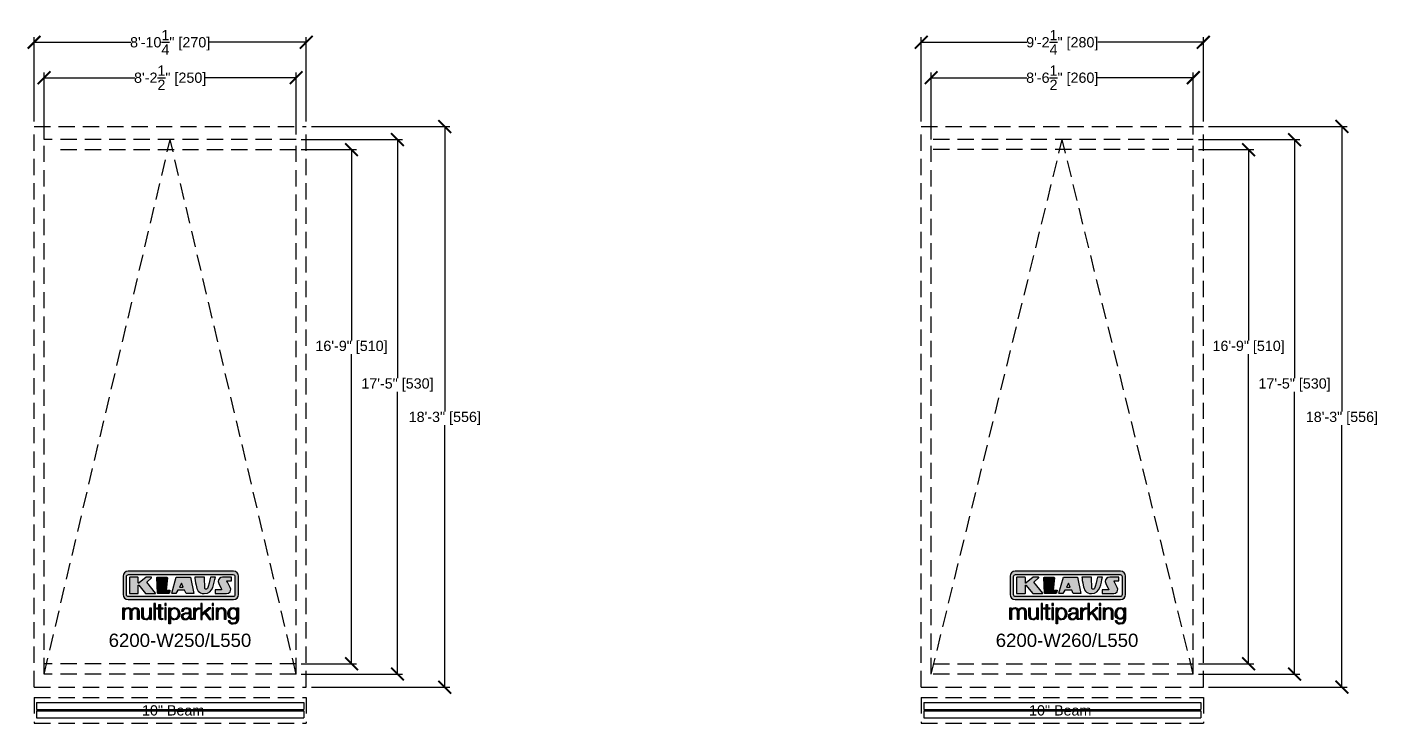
# Model space of a CAD drawing. Extents: x -210816 to 20092, y 4708 to 41486.
# Drawn here: x 15278 to 15805, y 10014 to 10286 of the extents above; entities that cross this region are included whole.
import ezdxf

# ---------------------------------------------------------------- set-up
doc = ezdxf.new("R2010")
doc.units = 0
doc.header["$MEASUREMENT"] = 0
doc.linetypes.add('DASHED', pattern=[0.2067, 0.1654, -0.0413])
doc.linetypes.add('HIDDEN', pattern=[9.525, 6.35, -3.175])
doc.layers.get('0').update_dxf_attribs({"linetype": 'CONTINUOUS'})
doc.layers.get('DEFPOINTS').update_dxf_attribs({"linetype": 'CONTINUOUS'})
for name, color, linetype in [('DIM', 6, 'CONTINUOUS'), ('KLAUS', 30, 'CONTINUOUS'), ('LOGO', 7, 'CONTINUOUS')]:
    doc.layers.add(name, color=color, linetype=linetype)
doc.styles.get("Standard").update_dxf_attribs({"font": 'arial.ttf'})
doc.dimstyles.get("Standard").update_dxf_attribs({"dimtxt": 5, "dimasz": 5, "dimexe": 2, "dimexo": 2, "dimgap": 0.09, "dimtad": 0, "dimtih": 1, "dimtoh": 1, "dimdec": 1, "dimzin": 0, "dimdsep": 46, "dimlunit": 4, "dimtxsty": 'Standard', "dimblk": 'ARCHTICK', "dimcen": -0.09, "dimadec": 0, "dimazin": 0, "dimtfac": 1, "dimtdec": 4, "dimtofl": 0, "dimtmove": 0, "dimatfit": 3, "dimldrblk": 'ARCHTICK', "dimfxl": 1, "dimtolj": 1, "dimtzin": 0, "dimarcsym": 0})

# ---------------------------------------------------------------- blocks, each defined once
blk = doc.blocks.new('_ARCHTICK')
at = {"color": 0, "linetype": 'ByBlock', "const_width": 0.15}
blk.add_lwpolyline([(-0.5, -0.5), (0.5, 0.5)], dxfattribs=at)
blk = doc.blocks.new('*D12304')
at = {"layer": 'DEFPOINTS', "color": 0}
for p in [(15383.25, 10241.94), (15383.25, 10033.19), (15422.8, 10033.19)]:
    blk.add_point(p, dxfattribs=at)
at = {"layer": 'DIM', "color": 0, "lineweight": -2}
for p, q in [((15385.25, 10241.94), (15424.8, 10241.94)), ((15422.8, 10241.94), (15422.8, 10148.75)), ((15422.8, 10033.19), (15422.8, 10143.45)), ((15385.25, 10033.19), (15424.8, 10033.19))]:
    blk.add_line(p, q, dxfattribs=at)
at = {"layer": 'DIM', "color": 0, "lineweight": -2, "xscale": 5, "yscale": 5, "zscale": 5}
for p, rotation in [((15422.8, 10241.94), 90), ((15422.8, 10033.19), 270)]:
    blk.add_blockref('_ARCHTICK', p, dxfattribs=dict(at, rotation=rotation))
at = {"layer": 'DIM', "color": 0, "insert": (15422.8, 10146.1), "char_height": 4, "attachment_point": 5}
blk.add_mtext('\\A1;17\'-5" [530]', dxfattribs=at)
blk = doc.blocks.new('*D12305')
at = {"layer": 'DEFPOINTS', "color": 0}
for p in [(15387.18, 10247.07), (15387.18, 10028.07), (15441.29, 10028.07)]:
    blk.add_point(p, dxfattribs=at)
at = {"layer": 'DIM', "color": 0, "lineweight": -2}
for p, q in [((15389.18, 10247.07), (15443.29, 10247.07)), ((15441.29, 10247.07), (15441.29, 10135.7)), ((15441.29, 10028.07), (15441.29, 10130.4)), ((15389.18, 10028.07), (15443.29, 10028.07))]:
    blk.add_line(p, q, dxfattribs=at)
at = {"layer": 'DIM', "color": 0, "lineweight": -2, "xscale": 5, "yscale": 5, "zscale": 5}
for p, rotation in [((15441.29, 10247.07), 90), ((15441.29, 10028.07), 270)]:
    blk.add_blockref('_ARCHTICK', p, dxfattribs=dict(at, rotation=rotation))
at = {"layer": 'DIM', "color": 0, "insert": (15441.29, 10133.05), "char_height": 4, "attachment_point": 5}
blk.add_mtext('\\A1;18\'-3" [556]', dxfattribs=at)
blk = doc.blocks.new('*D12306')
at = {"layer": 'DEFPOINTS', "color": 0}
for p in [(15383.25, 10238.04), (15383.25, 10037.19), (15404.86, 10037.19)]:
    blk.add_point(p, dxfattribs=at)
at = {"layer": 'DIM', "color": 0, "lineweight": -2}
for p, q in [((15385.25, 10238.04), (15406.86, 10238.04)), ((15404.86, 10238.04), (15404.86, 10163.44)), ((15404.86, 10037.19), (15404.86, 10158.13)), ((15385.25, 10037.19), (15406.86, 10037.19))]:
    blk.add_line(p, q, dxfattribs=at)
at = {"layer": 'DIM', "color": 0, "lineweight": -2, "xscale": 5, "yscale": 5, "zscale": 5}
for p, rotation in [((15404.86, 10238.04), 90), ((15404.86, 10037.19), 270)]:
    blk.add_blockref('_ARCHTICK', p, dxfattribs=dict(at, rotation=rotation))
at = {"layer": 'DIM', "color": 0, "insert": (15404.86, 10160.78), "char_height": 4, "attachment_point": 5}
blk.add_mtext('\\A1;16\'-9" [510]', dxfattribs=at)
blk = doc.blocks.new('KLAUS')
at = {"layer": 'LOGO'}
h = blk.add_hatch(color=8, dxfattribs=at)
h.dxf.hatch_style = 2
edge = h.paths.add_edge_path()
edge.add_spline(control_points=[(3.6, 29.09), (2.88, 29.09), (2.3, 28.51), (2.3, 27.8), (2.3, 27.8), (2.3, 16.11), (2.3, 16.11), (2.3, 15.39), (2.88, 14.81), (3.6, 14.81), (3.6, 14.81), (71.16, 14.81), (71.16, 14.81), (71.88, 14.81), (72.46, 15.39), (72.46, 16.11), (72.46, 16.11), (72.46, 27.8), (72.46, 27.8), (72.46, 28.51), (71.88, 29.09), (71.16, 29.09), (71.16, 29.09), (3.6, 29.09), (3.6, 29.09), (3.6, 29.09), (3.6, 29.09), (3.6, 29.09)], knot_values=[0, 0, 0, 0, 1, 1, 1, 2, 2, 2, 3, 3, 3, 4, 4, 4, 5, 5, 5, 6, 6, 6, 7, 7, 7, 8, 8, 8, 9, 9, 9, 9], degree=3, periodic=0)
edge = h.paths.add_edge_path()
edge.add_spline(control_points=[(3.35, 31.23), (3.35, 31.23), (71.47, 31.23), (71.47, 31.23), (73.26, 31.23), (74.71, 29.77), (74.71, 27.99), (74.71, 27.99), (74.71, 16.17), (74.71, 16.17), (74.71, 14.38), (73.26, 12.93), (71.47, 12.93), (71.47, 12.93), (3.35, 12.93), (3.35, 12.93), (1.56, 12.93), (0.11, 14.38), (0.11, 16.17), (0.11, 16.17), (0.11, 27.99), (0.11, 27.99), (0.11, 29.77), (1.56, 31.23), (3.35, 31.23), (3.35, 31.23), (3.35, 31.23), (3.35, 31.23)], knot_values=[0, 0, 0, 0, 1, 1, 1, 2, 2, 2, 3, 3, 3, 4, 4, 4, 5, 5, 5, 6, 6, 6, 7, 7, 7, 8, 8, 8, 9, 9, 9, 9], degree=3, periodic=0)
h = blk.add_hatch(color=8, dxfattribs=at)
h.dxf.hatch_style = 2
edge = h.paths.add_edge_path()
edge.add_spline(control_points=[(4.5, 27.33), (4.5, 27.33), (9.7, 27.33), (9.7, 27.33), (9.84, 27.33), (9.96, 27.22), (9.96, 27.08), (9.96, 27.08), (9.96, 23.69), (9.96, 23.69), (9.96, 23.69), (9.94, 23.64), (10.04, 23.59), (10.14, 23.53), (10.2, 23.57), (10.2, 23.57), (10.2, 23.57), (10.51, 23.75), (10.51, 23.75), (10.51, 23.75), (14.94, 27.33), (14.94, 27.33), (14.94, 27.33), (18.41, 27.33), (18.41, 27.33), (18.41, 27.33), (18.49, 27.33), (18.56, 27.2), (18.65, 27.04), (18.53, 26.91), (18.53, 26.91), (18.53, 26.91), (15.49, 24.11), (15.49, 24.11), (15.49, 24.11), (21.14, 17.06), (21.14, 17.06), (21.14, 17.06), (21.13, 16.91), (21.13, 16.91), (21.08, 16.84), (20.99, 16.82), (20.99, 16.82), (20.99, 16.82), (14.7, 16.82), (14.7, 16.82), (14.7, 16.82), (10.26, 22.17), (10.26, 22.17), (10.26, 22.17), (10.19, 22.24), (10.08, 22.21), (9.97, 22.18), (9.96, 22.11), (9.96, 22.11), (9.96, 22.11), (9.96, 17.08), (9.96, 17.08), (9.96, 16.94), (9.84, 16.82), (9.7, 16.82), (9.7, 16.82), (4.5, 16.82), (4.5, 16.82), (4.36, 16.82), (4.25, 16.94), (4.25, 17.08), (4.25, 17.08), (4.25, 27.08), (4.25, 27.08), (4.25, 27.22), (4.36, 27.33), (4.5, 27.33), (4.5, 27.33), (4.5, 27.33), (4.5, 27.33)], knot_values=[0, 0, 0, 0, 1, 1, 1, 2, 2, 2, 3, 3, 3, 4, 4, 4, 5, 5, 5, 6, 6, 6, 7, 7, 7, 8, 8, 8, 9, 9, 9, 10, 10, 10, 11, 11, 11, 12, 12, 12, 13, 13, 13, 14, 14, 14, 15, 15, 15, 16, 16, 16, 17, 17, 17, 18, 18, 18, 19, 19, 19, 20, 20, 20, 21, 21, 21, 22, 22, 22, 23, 23, 23, 24, 24, 24, 25, 25, 25, 25], degree=3, periodic=0)
h = blk.add_hatch(color=8, dxfattribs=at)
h.dxf.hatch_style = 2
h.paths.add_polyline_path([(22.42, 17.06), (21.97, 27.15), (22.24, 27.33), (28.55, 27.33), (28.86, 26.97), (28.01, 19.08), (30.26, 19.07), (30.44, 18.95), (30.08, 16.95), (29.49, 16.82), (22.6, 16.82)])
h = blk.add_hatch(color=8, dxfattribs=at)
h.paths.add_polyline_path([(36.52, 21.01), (38.93, 21.01), (37.87, 23.57)])
h.paths.add_polyline_path([(34.52, 27.33), (43.65, 27.33), (45.76, 16.94), (45.57, 16.82), (40.83, 16.82), (39.89, 18.95), (35.42, 18.95), (34.27, 16.82), (31.78, 16.82), (31.66, 17)])
h = blk.add_hatch(color=8, dxfattribs=at)
h.dxf.hatch_style = 2
edge = h.paths.add_edge_path()
edge.add_spline(control_points=[(52.69, 27.32), (52.69, 27.32), (52.88, 20.14), (52.88, 20.14), (53.01, 19.89), (53.2, 19.77), (53.43, 19.71), (53.91, 19.59), (54.43, 19.57), (54.64, 20.03), (55.23, 21.34), (56.27, 25.45), (56.6, 27.33), (56.6, 27.33), (59.77, 27.33), (59.77, 27.33), (58.77, 23.9), (58.56, 16.82), (52.63, 16.76), (48.72, 16.72), (48.01, 19.35), (47.27, 22.24), (46.89, 23.68), (46.54, 27.33), (46.54, 27.33), (46.54, 27.33), (52.69, 27.32), (52.69, 27.32), (52.69, 27.32), (52.69, 27.32), (52.69, 27.32)], knot_values=[0, 0, 0, 0, 1, 1, 1, 2, 2, 2, 3, 3, 3, 4, 4, 4, 5, 5, 5, 6, 6, 6, 7, 7, 7, 8, 8, 8, 9, 9, 9, 10, 10, 10, 10], degree=3, periodic=0)
h = blk.add_hatch(color=8, dxfattribs=at)
h.dxf.hatch_style = 2
edge = h.paths.add_edge_path()
edge.add_spline(control_points=[(64.46, 27.33), (64.46, 27.33), (70.31, 27.33), (70.31, 27.33), (70.31, 26.52), (70.31, 26.02), (70.31, 25.12), (70.31, 25.12), (67.3, 25.12), (67.3, 25.12), (67.24, 25.04), (67.25, 25.11), (67.25, 24.91), (67.25, 24.88), (69.73, 20.38), (69.73, 19.57), (69.73, 16.4), (67.22, 16.81), (65.9, 16.82), (65.9, 16.82), (59.59, 16.82), (59.59, 16.82), (59.59, 17.76), (59.59, 18.23), (59.59, 19.14), (59.59, 19.14), (63.75, 19.14), (63.75, 19.14), (63.82, 19.22), (63.81, 19.11), (63.81, 19.31), (63.81, 20.32), (61.58, 23.06), (61.58, 24.63), (61.58, 26.33), (62.83, 27.34), (64.46, 27.33), (64.46, 27.33), (64.46, 27.33), (64.46, 27.33)], knot_values=[0, 0, 0, 0, 1, 1, 1, 2, 2, 2, 3, 3, 3, 4, 4, 4, 5, 5, 5, 6, 6, 6, 7, 7, 7, 8, 8, 8, 9, 9, 9, 10, 10, 10, 11, 11, 11, 12, 12, 12, 13, 13, 13, 13], degree=3, periodic=0)
h = blk.add_hatch(color=30, dxfattribs=at)
h.dxf.hatch_style = 2
h.paths.add_polyline_path([(20.07, 0), (20.99, 0), (20.99, 10.45), (20.07, 10.45)])
h = blk.add_hatch(color=30, dxfattribs=at)
h.dxf.hatch_style = 2
edge = h.paths.add_edge_path()
edge.add_spline(control_points=[(24.22, 9.82), (24.22, 9.82), (23.3, 9.82), (23.3, 9.82), (23.3, 9.82), (23.3, 7.55), (23.3, 7.55), (23.3, 7.55), (21.98, 7.55), (21.98, 7.55), (21.98, 7.55), (21.98, 6.78), (21.98, 6.78), (21.98, 6.78), (23.3, 6.78), (23.3, 6.78), (23.3, 6.78), (23.3, 1.61), (23.3, 1.61), (23.28, 0.32), (23.71, -0.09), (24.94, -0.09), (25.22, -0.09), (25.48, -0.06), (25.76, -0.06), (25.76, -0.06), (25.76, 0.73), (25.76, 0.73), (25.5, 0.7), (25.23, 0.69), (24.97, 0.69), (24.31, 0.73), (24.22, 1.08), (24.22, 1.68), (24.22, 1.68), (24.22, 6.78), (24.22, 6.78), (24.22, 6.78), (25.76, 6.78), (25.76, 6.78), (25.76, 6.78), (25.76, 7.55), (25.76, 7.55), (25.76, 7.55), (24.22, 7.55), (24.22, 7.55), (24.22, 7.55), (24.22, 9.82), (24.22, 9.82), (24.22, 9.82), (24.22, 9.82), (24.22, 9.82)], knot_values=[0, 0, 0, 0, 1, 1, 1, 2, 2, 2, 3, 3, 3, 4, 4, 4, 5, 5, 5, 6, 6, 6, 7, 7, 7, 8, 8, 8, 9, 9, 9, 10, 10, 10, 11, 11, 11, 12, 12, 12, 13, 13, 13, 14, 14, 14, 15, 15, 15, 16, 16, 16, 17, 17, 17, 17], degree=3, periodic=0)
h = blk.add_hatch(color=30, dxfattribs=at)
h.paths.add_polyline_path([(27.1, 0), (28.03, 0), (28.03, 7.55), (27.1, 7.55)])
h.paths.add_polyline_path([(27.1, 8.98), (28.03, 8.98), (28.03, 10.45), (27.1, 10.45)])
h = blk.add_hatch(color=30, dxfattribs=at)
h.dxf.hatch_style = 2
h.paths.add_polyline_path([(50.4, 0), (51.32, 0), (51.32, 2.87), (52.82, 4.11), (55.8, 0), (56.96, 0), (53.52, 4.76), (56.74, 7.55), (55.51, 7.55), (51.32, 3.89), (51.32, 10.45), (50.4, 10.45)])
h = blk.add_hatch(color=30, dxfattribs=at)
h.paths.add_polyline_path([(57.74, 0), (58.66, 0), (58.66, 7.55), (57.74, 7.55)])
h.paths.add_polyline_path([(57.74, 8.98), (58.66, 8.98), (58.66, 10.45), (57.74, 10.45)])
h = blk.add_hatch(color=30, dxfattribs=at)
h.dxf.hatch_style = 2
edge = h.paths.add_edge_path()
edge.add_spline(control_points=[(0, 0), (0, 0), (0.92, 0), (0.92, 0), (0.92, 0), (0.92, 4.22), (0.92, 4.22), (0.94, 5.8), (1.58, 7), (3.18, 7), (4.35, 7), (4.77, 6.15), (4.76, 5.12), (4.76, 5.12), (4.76, 0), (4.76, 0), (4.76, 0), (5.68, 0), (5.68, 0), (5.68, 0), (5.68, 4.27), (5.68, 4.27), (5.68, 5.68), (6.14, 7), (7.73, 7), (9.05, 7), (9.52, 6.32), (9.52, 5.08), (9.52, 5.08), (9.52, 0), (9.52, 0), (9.52, 0), (10.44, 0), (10.44, 0), (10.44, 0), (10.44, 5.12), (10.44, 5.12), (10.44, 6.91), (9.59, 7.77), (7.94, 7.77), (6.94, 7.77), (5.99, 7.29), (5.54, 6.3), (5.26, 7.29), (4.36, 7.77), (3.37, 7.77), (2.17, 7.77), (1.38, 7.19), (0.89, 6.28), (0.89, 6.28), (0.85, 6.28), (0.85, 6.28), (0.85, 6.28), (0.85, 7.55), (0.85, 7.55), (0.85, 7.55), (0, 7.55), (0, 7.55), (0, 7.55), (0, 0), (0, 0), (0, 0), (0, 0), (0, 0)], knot_values=[0, 0, 0, 0, 1, 1, 1, 2, 2, 2, 3, 3, 3, 4, 4, 4, 5, 5, 5, 6, 6, 6, 7, 7, 7, 8, 8, 8, 9, 9, 9, 10, 10, 10, 11, 11, 11, 12, 12, 12, 13, 13, 13, 14, 14, 14, 15, 15, 15, 16, 16, 16, 17, 17, 17, 18, 18, 18, 19, 19, 19, 20, 20, 20, 21, 21, 21, 21], degree=3, periodic=0)
h = blk.add_hatch(color=30, dxfattribs=at)
h.dxf.hatch_style = 2
edge = h.paths.add_edge_path()
edge.add_spline(control_points=[(18.31, 7.55), (18.31, 7.55), (17.39, 7.55), (17.39, 7.55), (17.39, 7.55), (17.39, 3.59), (17.39, 3.59), (17.39, 2.05), (16.7, 0.56), (15.12, 0.56), (13.66, 0.56), (13.15, 1.27), (13.1, 2.64), (13.1, 2.64), (13.1, 7.55), (13.1, 7.55), (13.1, 7.55), (12.18, 7.55), (12.18, 7.55), (12.18, 7.55), (12.18, 2.65), (12.18, 2.65), (12.18, 0.89), (12.93, -0.22), (14.83, -0.22), (15.96, -0.22), (16.95, 0.35), (17.44, 1.36), (17.44, 1.36), (17.47, 1.36), (17.47, 1.36), (17.47, 1.36), (17.47, 0), (17.47, 0), (17.47, 0), (18.31, 0), (18.31, 0), (18.31, 0), (18.31, 7.55), (18.31, 7.55), (18.31, 7.55), (18.31, 7.55), (18.31, 7.55)], knot_values=[0, 0, 0, 0, 1, 1, 1, 2, 2, 2, 3, 3, 3, 4, 4, 4, 5, 5, 5, 6, 6, 6, 7, 7, 7, 8, 8, 8, 9, 9, 9, 10, 10, 10, 11, 11, 11, 12, 12, 12, 13, 13, 13, 14, 14, 14, 14], degree=3, periodic=0)
h = blk.add_hatch(color=30, dxfattribs=at)
edge = h.paths.add_edge_path()
edge.add_spline(control_points=[(35.84, 3.78), (35.84, 2.21), (35.12, 0.56), (33.37, 0.56), (31.4, 0.56), (30.72, 2.21), (30.72, 3.78), (30.72, 5.49), (31.33, 7), (33.37, 7), (35.12, 7), (35.84, 5.34), (35.84, 3.78), (35.84, 3.78), (35.84, 3.78), (35.84, 3.78)], knot_values=[0, 0, 0, 0, 1, 1, 1, 2, 2, 2, 3, 3, 3, 4, 4, 4, 5, 5, 5, 5], degree=3, periodic=0)
edge = h.paths.add_edge_path()
edge.add_spline(control_points=[(29.79, -2.8), (29.79, -2.8), (30.72, -2.8), (30.72, -2.8), (30.72, -2.8), (30.72, 1.43), (30.72, 1.43), (30.72, 1.43), (30.74, 1.43), (30.74, 1.43), (31.14, 0.35), (32.24, -0.22), (33.37, -0.22), (35.66, -0.22), (36.76, 1.64), (36.76, 3.78), (36.76, 5.91), (35.66, 7.77), (33.37, 7.77), (32.15, 7.77), (31.1, 7.14), (30.67, 6.12), (30.67, 6.12), (30.64, 6.12), (30.64, 6.12), (30.64, 6.12), (30.64, 7.55), (30.64, 7.55), (30.64, 7.55), (29.79, 7.55), (29.79, 7.55), (29.79, 7.55), (29.79, -2.8), (29.79, -2.8), (29.79, -2.8), (29.79, -2.8), (29.79, -2.8)], knot_values=[0, 0, 0, 0, 1, 1, 1, 2, 2, 2, 3, 3, 3, 4, 4, 4, 5, 5, 5, 6, 6, 6, 7, 7, 7, 8, 8, 8, 9, 9, 9, 10, 10, 10, 11, 11, 11, 12, 12, 12, 12], degree=3, periodic=0)
h = blk.add_hatch(color=30, dxfattribs=at)
edge = h.paths.add_edge_path()
edge.add_spline(control_points=[(43.03, 2.93), (43.04, 1.45), (41.8, 0.56), (40.39, 0.56), (39.53, 0.56), (38.71, 1.13), (38.71, 2.05), (38.71, 3.53), (40.66, 3.51), (42.22, 3.79), (42.47, 3.84), (42.88, 3.91), (43, 4.13), (43, 4.13), (43.03, 4.13), (43.03, 4.13), (43.03, 4.13), (43.03, 2.93), (43.03, 2.93), (43.03, 2.93), (43.03, 2.93), (43.03, 2.93)], knot_values=[0, 0, 0, 0, 1, 1, 1, 2, 2, 2, 3, 3, 3, 4, 4, 4, 5, 5, 5, 6, 6, 6, 7, 7, 7, 7], degree=3, periodic=0)
edge = h.paths.add_edge_path()
edge.add_spline(control_points=[(39.03, 5.24), (39.06, 6.47), (39.91, 7), (41.05, 7), (42.14, 7), (43.03, 6.69), (43.03, 5.45), (43.03, 4.61), (42.6, 4.51), (41.84, 4.42), (39.85, 4.19), (37.79, 4.11), (37.79, 1.99), (37.79, 0.47), (38.93, -0.22), (40.32, -0.22), (41.77, -0.22), (42.43, 0.34), (43.07, 1.32), (43.07, 1.32), (43.1, 1.32), (43.1, 1.32), (43.1, 0.53), (43.25, 0), (44.19, 0), (44.43, 0), (44.58, 0.01), (44.79, 0.06), (44.79, 0.06), (44.79, 0.83), (44.79, 0.83), (44.71, 0.81), (44.6, 0.78), (44.49, 0.78), (44.13, 0.78), (43.95, 0.98), (43.95, 1.33), (43.95, 1.33), (43.95, 5.34), (43.95, 5.34), (43.95, 7.36), (42.5, 7.77), (41.17, 7.77), (39.44, 7.77), (38.2, 7.01), (38.11, 5.24), (38.11, 5.24), (39.03, 5.24), (39.03, 5.24), (39.03, 5.24), (39.03, 5.24), (39.03, 5.24)], knot_values=[0, 0, 0, 0, 1, 1, 1, 2, 2, 2, 3, 3, 3, 4, 4, 4, 5, 5, 5, 6, 6, 6, 7, 7, 7, 8, 8, 8, 9, 9, 9, 10, 10, 10, 11, 11, 11, 12, 12, 12, 13, 13, 13, 14, 14, 14, 15, 15, 15, 16, 16, 16, 17, 17, 17, 17], degree=3, periodic=0)
h = blk.add_hatch(color=30, dxfattribs=at)
h.dxf.hatch_style = 2
edge = h.paths.add_edge_path()
edge.add_spline(control_points=[(45.79, 0), (45.79, 0), (46.71, 0), (46.71, 0), (46.71, 0), (46.71, 4.03), (46.71, 4.03), (46.71, 5.59), (47.85, 6.82), (49.52, 6.73), (49.52, 6.73), (49.52, 7.66), (49.52, 7.66), (48.16, 7.72), (47.14, 7), (46.67, 5.78), (46.67, 5.78), (46.64, 5.78), (46.64, 5.78), (46.64, 5.78), (46.64, 7.55), (46.64, 7.55), (46.64, 7.55), (45.79, 7.55), (45.79, 7.55), (45.79, 7.55), (45.79, 0), (45.79, 0), (45.79, 0), (45.79, 0), (45.79, 0)], knot_values=[0, 0, 0, 0, 1, 1, 1, 2, 2, 2, 3, 3, 3, 4, 4, 4, 5, 5, 5, 6, 6, 6, 7, 7, 7, 8, 8, 8, 9, 9, 9, 10, 10, 10, 10], degree=3, periodic=0)
h = blk.add_hatch(color=30, dxfattribs=at)
h.dxf.hatch_style = 2
edge = h.paths.add_edge_path()
edge.add_spline(control_points=[(60.41, 0), (60.41, 0), (61.33, 0), (61.33, 0), (61.33, 0), (61.33, 4.41), (61.33, 4.41), (61.36, 5.89), (62.24, 7), (63.7, 7), (65.2, 7), (65.62, 6.02), (65.62, 4.71), (65.62, 4.71), (65.62, 0), (65.62, 0), (65.62, 0), (66.54, 0), (66.54, 0), (66.54, 0), (66.54, 4.86), (66.54, 4.86), (66.54, 6.66), (65.9, 7.77), (63.78, 7.77), (62.71, 7.77), (61.7, 7.16), (61.36, 6.25), (61.36, 6.25), (61.33, 6.25), (61.33, 6.25), (61.33, 6.25), (61.33, 7.55), (61.33, 7.55), (61.33, 7.55), (60.41, 7.55), (60.41, 7.55), (60.41, 7.55), (60.41, 0), (60.41, 0), (60.41, 0), (60.41, 0), (60.41, 0)], knot_values=[0, 0, 0, 0, 1, 1, 1, 2, 2, 2, 3, 3, 3, 4, 4, 4, 5, 5, 5, 6, 6, 6, 7, 7, 7, 8, 8, 8, 9, 9, 9, 10, 10, 10, 11, 11, 11, 12, 12, 12, 13, 13, 13, 14, 14, 14, 14], degree=3, periodic=0)
h = blk.add_hatch(color=30, dxfattribs=at)
edge = h.paths.add_edge_path()
edge.add_spline(control_points=[(71.32, 0.86), (69.62, 0.86), (68.83, 2.34), (68.83, 3.86), (68.83, 5.43), (69.56, 7), (71.32, 7), (73.06, 7), (73.75, 5.34), (73.75, 3.86), (73.75, 2.33), (72.91, 0.86), (71.32, 0.86), (71.32, 0.86), (71.32, 0.86), (71.32, 0.86)], knot_values=[0, 0, 0, 0, 1, 1, 1, 2, 2, 2, 3, 3, 3, 4, 4, 4, 5, 5, 5, 5], degree=3, periodic=0)
edge = h.paths.add_edge_path()
edge.add_spline(control_points=[(74.67, 7.55), (74.67, 7.55), (73.75, 7.55), (73.75, 7.55), (73.75, 7.55), (73.75, 6.25), (73.75, 6.25), (73.75, 6.25), (73.72, 6.25), (73.72, 6.25), (73.35, 7.09), (72.41, 7.77), (71.32, 7.77), (69.13, 7.77), (67.9, 6.05), (67.9, 3.97), (67.9, 1.82), (68.9, 0.09), (71.32, 0.09), (72.4, 0.09), (73.29, 0.72), (73.72, 1.64), (73.72, 1.64), (73.75, 1.64), (73.75, 1.64), (73.75, 1.64), (73.75, 0.61), (73.75, 0.61), (73.75, -1.23), (73.01, -2.24), (71.32, -2.24), (70.29, -2.24), (69.31, -1.85), (69.1, -0.73), (69.1, -0.73), (68.18, -0.73), (68.18, -0.73), (68.31, -2.34), (69.81, -3.02), (71.32, -3.02), (73.79, -3.02), (74.65, -1.64), (74.67, 0.61), (74.67, 0.61), (74.67, 7.55), (74.67, 7.55), (74.67, 7.55), (74.67, 7.55), (74.67, 7.55)], knot_values=[0, 0, 0, 0, 1, 1, 1, 2, 2, 2, 3, 3, 3, 4, 4, 4, 5, 5, 5, 6, 6, 6, 7, 7, 7, 8, 8, 8, 9, 9, 9, 10, 10, 10, 11, 11, 11, 12, 12, 12, 13, 13, 13, 14, 14, 14, 15, 15, 15, 16, 16, 16, 16], degree=3, periodic=0)
for points in [[(22.42, 17.06), (21.97, 27.15), (22.24, 27.33), (28.55, 27.33), (28.86, 26.97), (28.01, 19.08), (30.26, 19.07), (30.44, 18.95), (30.08, 16.95), (29.49, 16.82), (22.6, 16.82), (22.42, 17.06), (22.42, 17.06)], [(34.52, 27.33), (43.65, 27.33), (45.76, 16.94), (45.57, 16.82), (40.83, 16.82), (39.89, 18.95), (35.42, 18.95), (34.27, 16.82), (31.78, 16.82), (31.66, 17), (34.52, 27.33), (34.52, 27.33)], [(36.52, 21.01), (38.93, 21.01), (37.87, 23.57), (36.52, 21.01), (36.52, 21.01)], [(20.07, 0), (20.99, 0), (20.99, 10.45), (20.07, 10.45), (20.07, 0), (20.07, 0)], [(27.1, 8.98), (28.03, 8.98), (28.03, 10.45), (27.1, 10.45), (27.1, 8.98), (27.1, 8.98)], [(50.4, 0), (51.32, 0), (51.32, 2.87), (52.82, 4.11), (55.8, 0), (56.96, 0), (53.52, 4.76), (56.74, 7.55), (55.51, 7.55), (51.32, 3.89), (51.32, 10.45), (50.4, 10.45), (50.4, 0), (50.4, 0)], [(57.74, 8.98), (58.66, 8.98), (58.66, 10.45), (57.74, 10.45), (57.74, 8.98), (57.74, 8.98)], [(27.1, 0), (28.03, 0), (28.03, 7.55), (27.1, 7.55), (27.1, 0), (27.1, 0)], [(57.74, 0), (58.66, 0), (58.66, 7.55), (57.74, 7.55), (57.74, 0), (57.74, 0)]]:
    blk.add_lwpolyline(points, dxfattribs=at)
for points, knots in [([(3.35, 31.23), (3.35, 31.23), (71.47, 31.23), (71.47, 31.23), (73.26, 31.23), (74.71, 29.77), (74.71, 27.99), (74.71, 27.99), (74.71, 16.17), (74.71, 16.17), (74.71, 14.38), (73.26, 12.93), (71.47, 12.93), (71.47, 12.93), (3.35, 12.93), (3.35, 12.93), (1.56, 12.93), (0.11, 14.38), (0.11, 16.17), (0.11, 16.17), (0.11, 27.99), (0.11, 27.99), (0.11, 29.77), (1.56, 31.23), (3.35, 31.23), (3.35, 31.23), (3.35, 31.23), (3.35, 31.23)], [0, 0, 0, 0, 1, 1, 1, 2, 2, 2, 3, 3, 3, 4, 4, 4, 5, 5, 5, 6, 6, 6, 7, 7, 7, 8, 8, 8, 9, 9, 9, 9]), ([(3.6, 29.09), (2.88, 29.09), (2.3, 28.51), (2.3, 27.8), (2.3, 27.8), (2.3, 16.11), (2.3, 16.11), (2.3, 15.39), (2.88, 14.81), (3.6, 14.81), (3.6, 14.81), (71.16, 14.81), (71.16, 14.81), (71.88, 14.81), (72.46, 15.39), (72.46, 16.11), (72.46, 16.11), (72.46, 27.8), (72.46, 27.8), (72.46, 28.51), (71.88, 29.09), (71.16, 29.09), (71.16, 29.09), (3.6, 29.09), (3.6, 29.09), (3.6, 29.09), (3.6, 29.09), (3.6, 29.09)], [0, 0, 0, 0, 1, 1, 1, 2, 2, 2, 3, 3, 3, 4, 4, 4, 5, 5, 5, 6, 6, 6, 7, 7, 7, 8, 8, 8, 9, 9, 9, 9]), ([(4.5, 27.33), (4.5, 27.33), (9.7, 27.33), (9.7, 27.33), (9.84, 27.33), (9.96, 27.22), (9.96, 27.08), (9.96, 27.08), (9.96, 23.69), (9.96, 23.69), (9.96, 23.69), (9.94, 23.64), (10.04, 23.59), (10.14, 23.53), (10.2, 23.57), (10.2, 23.57), (10.2, 23.57), (10.51, 23.75), (10.51, 23.75), (10.51, 23.75), (14.94, 27.33), (14.94, 27.33), (14.94, 27.33), (18.41, 27.33), (18.41, 27.33), (18.41, 27.33), (18.49, 27.33), (18.56, 27.2), (18.65, 27.04), (18.53, 26.91), (18.53, 26.91), (18.53, 26.91), (15.49, 24.11), (15.49, 24.11), (15.49, 24.11), (21.14, 17.06), (21.14, 17.06), (21.14, 17.06), (21.13, 16.91), (21.13, 16.91), (21.08, 16.84), (20.99, 16.82), (20.99, 16.82), (20.99, 16.82), (14.7, 16.82), (14.7, 16.82), (14.7, 16.82), (10.26, 22.17), (10.26, 22.17), (10.26, 22.17), (10.19, 22.24), (10.08, 22.21), (9.97, 22.18), (9.96, 22.11), (9.96, 22.11), (9.96, 22.11), (9.96, 17.08), (9.96, 17.08), (9.96, 16.94), (9.84, 16.82), (9.7, 16.82), (9.7, 16.82), (4.5, 16.82), (4.5, 16.82), (4.36, 16.82), (4.25, 16.94), (4.25, 17.08), (4.25, 17.08), (4.25, 27.08), (4.25, 27.08), (4.25, 27.22), (4.36, 27.33), (4.5, 27.33), (4.5, 27.33), (4.5, 27.33), (4.5, 27.33)], [0, 0, 0, 0, 1, 1, 1, 2, 2, 2, 3, 3, 3, 4, 4, 4, 5, 5, 5, 6, 6, 6, 7, 7, 7, 8, 8, 8, 9, 9, 9, 10, 10, 10, 11, 11, 11, 12, 12, 12, 13, 13, 13, 14, 14, 14, 15, 15, 15, 16, 16, 16, 17, 17, 17, 18, 18, 18, 19, 19, 19, 20, 20, 20, 21, 21, 21, 22, 22, 22, 23, 23, 23, 24, 24, 24, 25, 25, 25, 25]), ([(52.69, 27.32), (52.69, 27.32), (52.88, 20.14), (52.88, 20.14), (53.01, 19.89), (53.2, 19.77), (53.43, 19.71), (53.91, 19.59), (54.43, 19.57), (54.64, 20.03), (55.23, 21.34), (56.27, 25.45), (56.6, 27.33), (56.6, 27.33), (59.77, 27.33), (59.77, 27.33), (58.77, 23.9), (58.56, 16.82), (52.63, 16.76), (48.72, 16.72), (48.01, 19.35), (47.27, 22.24), (46.89, 23.68), (46.54, 27.33), (46.54, 27.33), (46.54, 27.33), (52.69, 27.32), (52.69, 27.32), (52.69, 27.32), (52.69, 27.32), (52.69, 27.32)], [0, 0, 0, 0, 1, 1, 1, 2, 2, 2, 3, 3, 3, 4, 4, 4, 5, 5, 5, 6, 6, 6, 7, 7, 7, 8, 8, 8, 9, 9, 9, 10, 10, 10, 10]), ([(64.46, 27.33), (64.46, 27.33), (70.31, 27.33), (70.31, 27.33), (70.31, 26.52), (70.31, 26.02), (70.31, 25.12), (70.31, 25.12), (67.3, 25.12), (67.3, 25.12), (67.24, 25.04), (67.25, 25.11), (67.25, 24.91), (67.25, 24.88), (69.73, 20.38), (69.73, 19.57), (69.73, 16.4), (67.22, 16.81), (65.9, 16.82), (65.9, 16.82), (59.59, 16.82), (59.59, 16.82), (59.59, 17.76), (59.59, 18.23), (59.59, 19.14), (59.59, 19.14), (63.75, 19.14), (63.75, 19.14), (63.82, 19.22), (63.81, 19.11), (63.81, 19.31), (63.81, 20.32), (61.58, 23.06), (61.58, 24.63), (61.58, 26.33), (62.83, 27.34), (64.46, 27.33), (64.46, 27.33), (64.46, 27.33), (64.46, 27.33)], [0, 0, 0, 0, 1, 1, 1, 2, 2, 2, 3, 3, 3, 4, 4, 4, 5, 5, 5, 6, 6, 6, 7, 7, 7, 8, 8, 8, 9, 9, 9, 10, 10, 10, 11, 11, 11, 12, 12, 12, 13, 13, 13, 13]), ([(24.22, 9.82), (24.22, 9.82), (23.3, 9.82), (23.3, 9.82), (23.3, 9.82), (23.3, 7.55), (23.3, 7.55), (23.3, 7.55), (21.98, 7.55), (21.98, 7.55), (21.98, 7.55), (21.98, 6.78), (21.98, 6.78), (21.98, 6.78), (23.3, 6.78), (23.3, 6.78), (23.3, 6.78), (23.3, 1.61), (23.3, 1.61), (23.28, 0.32), (23.71, -0.09), (24.94, -0.09), (25.22, -0.09), (25.48, -0.06), (25.76, -0.06), (25.76, -0.06), (25.76, 0.73), (25.76, 0.73), (25.5, 0.7), (25.23, 0.69), (24.97, 0.69), (24.31, 0.73), (24.22, 1.08), (24.22, 1.68), (24.22, 1.68), (24.22, 6.78), (24.22, 6.78), (24.22, 6.78), (25.76, 6.78), (25.76, 6.78), (25.76, 6.78), (25.76, 7.55), (25.76, 7.55), (25.76, 7.55), (24.22, 7.55), (24.22, 7.55), (24.22, 7.55), (24.22, 9.82), (24.22, 9.82), (24.22, 9.82), (24.22, 9.82), (24.22, 9.82)], [0, 0, 0, 0, 1, 1, 1, 2, 2, 2, 3, 3, 3, 4, 4, 4, 5, 5, 5, 6, 6, 6, 7, 7, 7, 8, 8, 8, 9, 9, 9, 10, 10, 10, 11, 11, 11, 12, 12, 12, 13, 13, 13, 14, 14, 14, 15, 15, 15, 16, 16, 16, 17, 17, 17, 17]), ([(0, 0), (0, 0), (0.92, 0), (0.92, 0), (0.92, 0), (0.92, 4.22), (0.92, 4.22), (0.94, 5.8), (1.58, 7), (3.18, 7), (4.35, 7), (4.77, 6.15), (4.76, 5.12), (4.76, 5.12), (4.76, 0), (4.76, 0), (4.76, 0), (5.68, 0), (5.68, 0), (5.68, 0), (5.68, 4.27), (5.68, 4.27), (5.68, 5.68), (6.14, 7), (7.73, 7), (9.05, 7), (9.52, 6.32), (9.52, 5.08), (9.52, 5.08), (9.52, 0), (9.52, 0), (9.52, 0), (10.44, 0), (10.44, 0), (10.44, 0), (10.44, 5.12), (10.44, 5.12), (10.44, 6.91), (9.59, 7.77), (7.94, 7.77), (6.94, 7.77), (5.99, 7.29), (5.54, 6.3), (5.26, 7.29), (4.36, 7.77), (3.37, 7.77), (2.17, 7.77), (1.38, 7.19), (0.89, 6.28), (0.89, 6.28), (0.85, 6.28), (0.85, 6.28), (0.85, 6.28), (0.85, 7.55), (0.85, 7.55), (0.85, 7.55), (0, 7.55), (0, 7.55), (0, 7.55), (0, 0), (0, 0), (0, 0), (0, 0), (0, 0)], [0, 0, 0, 0, 1, 1, 1, 2, 2, 2, 3, 3, 3, 4, 4, 4, 5, 5, 5, 6, 6, 6, 7, 7, 7, 8, 8, 8, 9, 9, 9, 10, 10, 10, 11, 11, 11, 12, 12, 12, 13, 13, 13, 14, 14, 14, 15, 15, 15, 16, 16, 16, 17, 17, 17, 18, 18, 18, 19, 19, 19, 20, 20, 20, 21, 21, 21, 21]), ([(18.31, 7.55), (18.31, 7.55), (17.39, 7.55), (17.39, 7.55), (17.39, 7.55), (17.39, 3.59), (17.39, 3.59), (17.39, 2.05), (16.7, 0.56), (15.12, 0.56), (13.66, 0.56), (13.15, 1.27), (13.1, 2.64), (13.1, 2.64), (13.1, 7.55), (13.1, 7.55), (13.1, 7.55), (12.18, 7.55), (12.18, 7.55), (12.18, 7.55), (12.18, 2.65), (12.18, 2.65), (12.18, 0.89), (12.93, -0.22), (14.83, -0.22), (15.96, -0.22), (16.95, 0.35), (17.44, 1.36), (17.44, 1.36), (17.47, 1.36), (17.47, 1.36), (17.47, 1.36), (17.47, 0), (17.47, 0), (17.47, 0), (18.31, 0), (18.31, 0), (18.31, 0), (18.31, 7.55), (18.31, 7.55), (18.31, 7.55), (18.31, 7.55), (18.31, 7.55)], [0, 0, 0, 0, 1, 1, 1, 2, 2, 2, 3, 3, 3, 4, 4, 4, 5, 5, 5, 6, 6, 6, 7, 7, 7, 8, 8, 8, 9, 9, 9, 10, 10, 10, 11, 11, 11, 12, 12, 12, 13, 13, 13, 14, 14, 14, 14]), ([(29.79, -2.8), (29.79, -2.8), (30.72, -2.8), (30.72, -2.8), (30.72, -2.8), (30.72, 1.43), (30.72, 1.43), (30.72, 1.43), (30.74, 1.43), (30.74, 1.43), (31.14, 0.35), (32.24, -0.22), (33.37, -0.22), (35.66, -0.22), (36.76, 1.64), (36.76, 3.78), (36.76, 5.91), (35.66, 7.77), (33.37, 7.77), (32.15, 7.77), (31.1, 7.14), (30.67, 6.12), (30.67, 6.12), (30.64, 6.12), (30.64, 6.12), (30.64, 6.12), (30.64, 7.55), (30.64, 7.55), (30.64, 7.55), (29.79, 7.55), (29.79, 7.55), (29.79, 7.55), (29.79, -2.8), (29.79, -2.8), (29.79, -2.8), (29.79, -2.8), (29.79, -2.8)], [0, 0, 0, 0, 1, 1, 1, 2, 2, 2, 3, 3, 3, 4, 4, 4, 5, 5, 5, 6, 6, 6, 7, 7, 7, 8, 8, 8, 9, 9, 9, 10, 10, 10, 11, 11, 11, 12, 12, 12, 12]), ([(35.84, 3.78), (35.84, 2.21), (35.12, 0.56), (33.37, 0.56), (31.4, 0.56), (30.72, 2.21), (30.72, 3.78), (30.72, 5.49), (31.33, 7), (33.37, 7), (35.12, 7), (35.84, 5.34), (35.84, 3.78), (35.84, 3.78), (35.84, 3.78), (35.84, 3.78)], [0, 0, 0, 0, 1, 1, 1, 2, 2, 2, 3, 3, 3, 4, 4, 4, 5, 5, 5, 5]), ([(39.03, 5.24), (39.06, 6.47), (39.91, 7), (41.05, 7), (42.14, 7), (43.03, 6.69), (43.03, 5.45), (43.03, 4.61), (42.6, 4.51), (41.84, 4.42), (39.85, 4.19), (37.79, 4.11), (37.79, 1.99), (37.79, 0.47), (38.93, -0.22), (40.32, -0.22), (41.77, -0.22), (42.43, 0.34), (43.07, 1.32), (43.07, 1.32), (43.1, 1.32), (43.1, 1.32), (43.1, 0.53), (43.25, 0), (44.19, 0), (44.43, 0), (44.58, 0.01), (44.79, 0.06), (44.79, 0.06), (44.79, 0.83), (44.79, 0.83), (44.71, 0.81), (44.6, 0.78), (44.49, 0.78), (44.13, 0.78), (43.95, 0.98), (43.95, 1.33), (43.95, 1.33), (43.95, 5.34), (43.95, 5.34), (43.95, 7.36), (42.5, 7.77), (41.17, 7.77), (39.44, 7.77), (38.2, 7.01), (38.11, 5.24), (38.11, 5.24), (39.03, 5.24), (39.03, 5.24), (39.03, 5.24), (39.03, 5.24), (39.03, 5.24)], [0, 0, 0, 0, 1, 1, 1, 2, 2, 2, 3, 3, 3, 4, 4, 4, 5, 5, 5, 6, 6, 6, 7, 7, 7, 8, 8, 8, 9, 9, 9, 10, 10, 10, 11, 11, 11, 12, 12, 12, 13, 13, 13, 14, 14, 14, 15, 15, 15, 16, 16, 16, 17, 17, 17, 17]), ([(43.03, 2.93), (43.04, 1.45), (41.8, 0.56), (40.39, 0.56), (39.53, 0.56), (38.71, 1.13), (38.71, 2.05), (38.71, 3.53), (40.66, 3.51), (42.22, 3.79), (42.47, 3.84), (42.88, 3.91), (43, 4.13), (43, 4.13), (43.03, 4.13), (43.03, 4.13), (43.03, 4.13), (43.03, 2.93), (43.03, 2.93), (43.03, 2.93), (43.03, 2.93), (43.03, 2.93)], [0, 0, 0, 0, 1, 1, 1, 2, 2, 2, 3, 3, 3, 4, 4, 4, 5, 5, 5, 6, 6, 6, 7, 7, 7, 7]), ([(45.79, 0), (45.79, 0), (46.71, 0), (46.71, 0), (46.71, 0), (46.71, 4.03), (46.71, 4.03), (46.71, 5.59), (47.85, 6.82), (49.52, 6.73), (49.52, 6.73), (49.52, 7.66), (49.52, 7.66), (48.16, 7.72), (47.14, 7), (46.67, 5.78), (46.67, 5.78), (46.64, 5.78), (46.64, 5.78), (46.64, 5.78), (46.64, 7.55), (46.64, 7.55), (46.64, 7.55), (45.79, 7.55), (45.79, 7.55), (45.79, 7.55), (45.79, 0), (45.79, 0), (45.79, 0), (45.79, 0), (45.79, 0)], [0, 0, 0, 0, 1, 1, 1, 2, 2, 2, 3, 3, 3, 4, 4, 4, 5, 5, 5, 6, 6, 6, 7, 7, 7, 8, 8, 8, 9, 9, 9, 10, 10, 10, 10]), ([(60.41, 0), (60.41, 0), (61.33, 0), (61.33, 0), (61.33, 0), (61.33, 4.41), (61.33, 4.41), (61.36, 5.89), (62.24, 7), (63.7, 7), (65.2, 7), (65.62, 6.02), (65.62, 4.71), (65.62, 4.71), (65.62, 0), (65.62, 0), (65.62, 0), (66.54, 0), (66.54, 0), (66.54, 0), (66.54, 4.86), (66.54, 4.86), (66.54, 6.66), (65.9, 7.77), (63.78, 7.77), (62.71, 7.77), (61.7, 7.16), (61.36, 6.25), (61.36, 6.25), (61.33, 6.25), (61.33, 6.25), (61.33, 6.25), (61.33, 7.55), (61.33, 7.55), (61.33, 7.55), (60.41, 7.55), (60.41, 7.55), (60.41, 7.55), (60.41, 0), (60.41, 0), (60.41, 0), (60.41, 0), (60.41, 0)], [0, 0, 0, 0, 1, 1, 1, 2, 2, 2, 3, 3, 3, 4, 4, 4, 5, 5, 5, 6, 6, 6, 7, 7, 7, 8, 8, 8, 9, 9, 9, 10, 10, 10, 11, 11, 11, 12, 12, 12, 13, 13, 13, 14, 14, 14, 14]), ([(74.67, 7.55), (74.67, 7.55), (73.75, 7.55), (73.75, 7.55), (73.75, 7.55), (73.75, 6.25), (73.75, 6.25), (73.75, 6.25), (73.72, 6.25), (73.72, 6.25), (73.35, 7.09), (72.41, 7.77), (71.32, 7.77), (69.13, 7.77), (67.9, 6.05), (67.9, 3.97), (67.9, 1.82), (68.9, 0.09), (71.32, 0.09), (72.4, 0.09), (73.29, 0.72), (73.72, 1.64), (73.72, 1.64), (73.75, 1.64), (73.75, 1.64), (73.75, 1.64), (73.75, 0.61), (73.75, 0.61), (73.75, -1.23), (73.01, -2.24), (71.32, -2.24), (70.29, -2.24), (69.31, -1.85), (69.1, -0.73), (69.1, -0.73), (68.18, -0.73), (68.18, -0.73), (68.31, -2.34), (69.81, -3.02), (71.32, -3.02), (73.79, -3.02), (74.65, -1.64), (74.67, 0.61), (74.67, 0.61), (74.67, 7.55), (74.67, 7.55), (74.67, 7.55), (74.67, 7.55), (74.67, 7.55)], [0, 0, 0, 0, 1, 1, 1, 2, 2, 2, 3, 3, 3, 4, 4, 4, 5, 5, 5, 6, 6, 6, 7, 7, 7, 8, 8, 8, 9, 9, 9, 10, 10, 10, 11, 11, 11, 12, 12, 12, 13, 13, 13, 14, 14, 14, 15, 15, 15, 16, 16, 16, 16]), ([(71.32, 0.86), (69.62, 0.86), (68.83, 2.34), (68.83, 3.86), (68.83, 5.43), (69.56, 7), (71.32, 7), (73.06, 7), (73.75, 5.34), (73.75, 3.86), (73.75, 2.33), (72.91, 0.86), (71.32, 0.86), (71.32, 0.86), (71.32, 0.86), (71.32, 0.86)], [0, 0, 0, 0, 1, 1, 1, 2, 2, 2, 3, 3, 3, 4, 4, 4, 5, 5, 5, 5])]:
    blk.add_open_spline(points, degree=3, knots=knots, dxfattribs=at)
blk = doc.blocks.new('A$C13704')
at = {"layer": 'KLAUS', "color": 4, "linetype": 'HIDDEN'}
for p, q in [((0, 219), (106.3, 219)), ((102.37, 209.88), (7.87, 209.88)), ((102.37, 9.12), (3.93, 9.12)), ((0, 0), (106.3, 0))]:
    blk.add_line(p, q, dxfattribs=at)
at = {"layer": 'KLAUS', "linetype": 'HIDDEN'}
for p, q in [((0, 0), (0, 219)), ((106.3, 0), (106.3, 219)), ((3.93, 5.12), (3.93, 213.88)), ((102.37, 213.88), (3.93, 213.88)), ((3.93, 5.12), (53.15, 213.88)), ((102.37, 5.12), (53.15, 213.88)), ((102.37, 5.12), (102.37, 213.88)), ((102.37, 5.12), (3.93, 5.12))]:
    blk.add_line(p, q, dxfattribs=at)
at = {"layer": 'KLAUS', "linetype": 'DASHED', "xscale": 0.6042342747489289, "yscale": 0.6042342747559075, "zscale": 0.604234274745576, "rotation": 0.01107024451872799}
blk.add_blockref('KLAUS', (34.69, 26.41), dxfattribs=at)
at = {"layer": 'KLAUS', "linetype": 'DASHED'}
blk.add_text('6200-W250/L550', height=5.1969, dxfattribs=at).set_placement((29.13, 15.71))
blk = doc.blocks.new('*D12312')
at = {"layer": 'DEFPOINTS', "color": 0}
for p in [(15387.18, 10279.98), (15280.88, 10247.07), (15387.18, 10247.07)]:
    blk.add_point(p, dxfattribs=at)
at = {"layer": 'DIM', "color": 0, "lineweight": -2}
for p, q in [((15280.88, 10249.07), (15280.88, 10281.98)), ((15387.18, 10249.07), (15387.18, 10281.98)), ((15280.88, 10279.98), (15318.63, 10279.98)), ((15387.18, 10279.98), (15349.44, 10279.98))]:
    blk.add_line(p, q, dxfattribs=at)
at = {"layer": 'DIM', "color": 0, "lineweight": -2, "xscale": 5, "yscale": 5, "zscale": 5, "rotation": 180}
blk.add_blockref('_ARCHTICK', (15280.88, 10279.98), dxfattribs=at)
at = {"layer": 'DIM', "color": 0, "lineweight": -2, "xscale": 5, "yscale": 5, "zscale": 5}
blk.add_blockref('_ARCHTICK', (15387.18, 10279.98), dxfattribs=at)
at = {"layer": 'DIM', "color": 0, "insert": (15334.03, 10279.98), "char_height": 4, "attachment_point": 5}
blk.add_mtext('\\A1;8\'-10{\\H1.000000x;\\S1/4;}" [270]', dxfattribs=at)
blk = doc.blocks.new('*D12313')
at = {"layer": 'DEFPOINTS', "color": 0}
for p in [(15383.25, 10266.14), (15284.81, 10239.94), (15383.25, 10241.94)]:
    blk.add_point(p, dxfattribs=at)
at = {"layer": 'DIM', "color": 0, "lineweight": -2}
for p, q in [((15284.81, 10241.94), (15284.81, 10268.14)), ((15284.81, 10266.14), (15320.22, 10266.14)), ((15383.25, 10266.14), (15347.84, 10266.14)), ((15383.25, 10243.94), (15383.25, 10268.14))]:
    blk.add_line(p, q, dxfattribs=at)
at = {"layer": 'DIM', "color": 0, "lineweight": -2, "xscale": 5, "yscale": 5, "zscale": 5, "rotation": 180}
blk.add_blockref('_ARCHTICK', (15284.81, 10266.14), dxfattribs=at)
at = {"layer": 'DIM', "color": 0, "lineweight": -2, "xscale": 5, "yscale": 5, "zscale": 5}
blk.add_blockref('_ARCHTICK', (15383.25, 10266.14), dxfattribs=at)
at = {"layer": 'DIM', "color": 0, "insert": (15334.03, 10266.14), "char_height": 4, "attachment_point": 5}
blk.add_mtext('\\A1;8\'-2{\\H1.000000x;\\S1/2;}" [250]', dxfattribs=at)
blk = doc.blocks.new('A$C11096')
at = {"layer": 'KLAUS', "linetype": 'HIDDEN'}
for p, q in [((0, 0), (0, 219)), ((110.22, 0), (110.22, 219)), ((3.93, 5.12), (3.93, 213.88)), ((3.93, 5.12), (55.11, 213.88)), ((106.29, 213.88), (3.93, 213.88)), ((106.29, 5.12), (55.11, 213.88)), ((106.29, 5.12), (106.29, 213.88)), ((106.29, 5.12), (3.93, 5.12))]:
    blk.add_line(p, q, dxfattribs=at)
at = {"layer": 'KLAUS', "color": 4, "linetype": 'HIDDEN'}
for p, q in [((0, 219), (110.22, 219)), ((106.29, 210), (3.93, 210)), ((106.29, 9), (3.93, 9)), ((0, 0), (110.22, 0))]:
    blk.add_line(p, q, dxfattribs=at)
at = {"layer": 'KLAUS', "linetype": 'DASHED', "xscale": 0.6042342747489289, "yscale": 0.6042342747559075, "zscale": 0.604234274745576, "rotation": 0.01107024451872799}
blk.add_blockref('KLAUS', (34.69, 26.41), dxfattribs=at)
at = {"layer": 'KLAUS', "linetype": 'DASHED'}
blk.add_text('6200-W260/L550', height=5.1969, dxfattribs=at).set_placement((29.13, 15.71))
blk = doc.blocks.new('*D12333')
at = {"layer": 'DEFPOINTS', "color": 0}
for p in [(15733.64, 10241.94), (15733.64, 10033.19), (15773.19, 10033.19)]:
    blk.add_point(p, dxfattribs=at)
at = {"layer": 'DIM', "color": 0, "lineweight": -2}
for p, q in [((15735.64, 10241.94), (15775.19, 10241.94)), ((15773.19, 10241.94), (15773.19, 10148.75)), ((15773.19, 10033.19), (15773.19, 10143.45)), ((15735.64, 10033.19), (15775.19, 10033.19))]:
    blk.add_line(p, q, dxfattribs=at)
at = {"layer": 'DIM', "color": 0, "lineweight": -2, "xscale": 5, "yscale": 5, "zscale": 5}
for p, rotation in [((15773.19, 10241.94), 90), ((15773.19, 10033.19), 270)]:
    blk.add_blockref('_ARCHTICK', p, dxfattribs=dict(at, rotation=rotation))
at = {"layer": 'DIM', "color": 0, "insert": (15773.19, 10146.1), "char_height": 4, "attachment_point": 5}
blk.add_mtext('\\A1;17\'-5" [530]', dxfattribs=at)
blk = doc.blocks.new('*D12334')
at = {"layer": 'DEFPOINTS', "color": 0}
for p in [(15737.57, 10247.07), (15737.57, 10028.07), (15791.68, 10028.07)]:
    blk.add_point(p, dxfattribs=at)
at = {"layer": 'DIM', "color": 0, "lineweight": -2}
for p, q in [((15739.57, 10247.07), (15793.68, 10247.07)), ((15791.68, 10247.07), (15791.68, 10135.7)), ((15791.68, 10028.07), (15791.68, 10130.4)), ((15739.57, 10028.07), (15793.68, 10028.07))]:
    blk.add_line(p, q, dxfattribs=at)
at = {"layer": 'DIM', "color": 0, "lineweight": -2, "xscale": 5, "yscale": 5, "zscale": 5}
for p, rotation in [((15791.68, 10247.07), 90), ((15791.68, 10028.07), 270)]:
    blk.add_blockref('_ARCHTICK', p, dxfattribs=dict(at, rotation=rotation))
at = {"layer": 'DIM', "color": 0, "insert": (15791.68, 10133.05), "char_height": 4, "attachment_point": 5}
blk.add_mtext('\\A1;18\'-3" [556]', dxfattribs=at)
blk = doc.blocks.new('*D12335')
at = {"layer": 'DEFPOINTS', "color": 0}
for p in [(15733.64, 10238.04), (15733.64, 10037.19), (15755.24, 10037.19)]:
    blk.add_point(p, dxfattribs=at)
at = {"layer": 'DIM', "color": 0, "lineweight": -2}
for p, q in [((15735.64, 10238.04), (15757.24, 10238.04)), ((15755.24, 10238.04), (15755.24, 10163.44)), ((15755.24, 10037.19), (15755.24, 10158.13)), ((15735.64, 10037.19), (15757.24, 10037.19))]:
    blk.add_line(p, q, dxfattribs=at)
at = {"layer": 'DIM', "color": 0, "lineweight": -2, "xscale": 5, "yscale": 5, "zscale": 5}
for p, rotation in [((15755.24, 10238.04), 90), ((15755.24, 10037.19), 270)]:
    blk.add_blockref('_ARCHTICK', p, dxfattribs=dict(at, rotation=rotation))
at = {"layer": 'DIM', "color": 0, "insert": (15755.24, 10160.78), "char_height": 4, "attachment_point": 5}
blk.add_mtext('\\A1;16\'-9" [510]', dxfattribs=at)
blk = doc.blocks.new('A$C6078')
at = {"layer": 'KLAUS', "color": 5, "linetype": 'HIDDEN'}
for p, q in [((0, 10), (106.3, 10)), ((0, 10), (0, 0)), ((106.3, 10), (106.3, 0)), ((0, 0), (106.3, 0))]:
    blk.add_line(p, q, dxfattribs=at)
at = {"layer": 'KLAUS'}
for p, q in [((1, 8), (105.3, 8)), ((1, 8), (1, 5.25)), ((105.3, 8), (105.3, 5.25)), ((1, 5.25), (105.3, 5.25)), ((1, 4.75), (105.3, 4.75)), ((1, 4.75), (1, 2)), ((1, 2), (105.3, 2)), ((105.3, 4.75), (105.3, 2))]:
    blk.add_line(p, q, dxfattribs=at)
at = {"layer": 'DIM', "linetype": 'DASHED'}
blk.add_text('10" Beam', height=4, dxfattribs=at).set_placement((42.14, 2.93))
blk = doc.blocks.new('A$C6765')
at = {"layer": 'KLAUS', "color": 5, "linetype": 'HIDDEN'}
for p, q in [((0, 10), (110.22, 10)), ((0, 10), (0, 0)), ((110.22, 10), (110.22, 0)), ((0, 0), (110.22, 0))]:
    blk.add_line(p, q, dxfattribs=at)
at = {"layer": 'KLAUS'}
for p, q in [((1, 8), (109.22, 8)), ((1, 8), (1, 5.25)), ((109.22, 8), (109.22, 5.25)), ((1, 5.25), (109.22, 5.25)), ((1, 4.75), (109.22, 4.75)), ((1, 4.75), (1, 2)), ((1, 2), (109.22, 2)), ((109.22, 4.75), (109.22, 2))]:
    blk.add_line(p, q, dxfattribs=at)
at = {"layer": 'DIM', "linetype": 'DASHED'}
blk.add_text('10" Beam', height=4, dxfattribs=at).set_placement((42.14, 2.93))
blk = doc.blocks.new('*D13023')
at = {"layer": 'DEFPOINTS', "color": 0}
for p in [(15737.57, 10279.98), (15627.35, 10247.07), (15737.57, 10247.07)]:
    blk.add_point(p, dxfattribs=at)
at = {"layer": 'DIM', "color": 0, "lineweight": -2}
for p, q in [((15627.35, 10249.07), (15627.35, 10281.98)), ((15737.57, 10249.07), (15737.57, 10281.98)), ((15627.35, 10279.98), (15668.61, 10279.98)), ((15737.57, 10279.98), (15696.31, 10279.98))]:
    blk.add_line(p, q, dxfattribs=at)
at = {"layer": 'DIM', "color": 0, "lineweight": -2, "xscale": 5, "yscale": 5, "zscale": 5, "rotation": 180}
blk.add_blockref('_ARCHTICK', (15627.35, 10279.98), dxfattribs=at)
at = {"layer": 'DIM', "color": 0, "lineweight": -2, "xscale": 5, "yscale": 5, "zscale": 5}
blk.add_blockref('_ARCHTICK', (15737.57, 10279.98), dxfattribs=at)
at = {"layer": 'DIM', "color": 0, "insert": (15682.46, 10279.98), "char_height": 4, "attachment_point": 5}
blk.add_mtext('\\A1;9\'-2{\\H1.000000x;\\S1/4;}" [280]', dxfattribs=at)
blk = doc.blocks.new('*D13024')
at = {"layer": 'DEFPOINTS', "color": 0}
for p in [(15733.64, 10266.14), (15631.28, 10239.94), (15733.64, 10241.94)]:
    blk.add_point(p, dxfattribs=at)
at = {"layer": 'DIM', "color": 0, "lineweight": -2}
for p, q in [((15631.28, 10241.94), (15631.28, 10268.14)), ((15631.28, 10266.14), (15668.65, 10266.14)), ((15733.64, 10266.14), (15696.27, 10266.14)), ((15733.64, 10243.94), (15733.64, 10268.14))]:
    blk.add_line(p, q, dxfattribs=at)
at = {"layer": 'DIM', "color": 0, "lineweight": -2, "xscale": 5, "yscale": 5, "zscale": 5, "rotation": 180}
blk.add_blockref('_ARCHTICK', (15631.28, 10266.14), dxfattribs=at)
at = {"layer": 'DIM', "color": 0, "lineweight": -2, "xscale": 5, "yscale": 5, "zscale": 5}
blk.add_blockref('_ARCHTICK', (15733.64, 10266.14), dxfattribs=at)
at = {"layer": 'DIM', "color": 0, "insert": (15682.46, 10266.14), "char_height": 4, "attachment_point": 5}
blk.add_mtext('\\A1;8\'-6{\\H1.000000x;\\S1/2;}" [260]', dxfattribs=at)

msp = doc.modelspace()

# ---------------------------------------------------------------- block references
at = {"layer": 'DIM'}
for name, p in [('A$C13704', (15280.8817, 10028.0696)), ('A$C11096', (15627.3464, 10028.0696)), ('A$C6078', (15280.8817, 10014.0696)), ('A$C6765', (15627.3464, 10014.0696))]:
    msp.add_blockref(name, p, dxfattribs=at)

# ---------------------------------------------------------------- dimensions: what is measured, and where the dimension line sits
for base, p1, p2, override, picture, middle in [((15387.1817, 10279.9823), (15280.8817, 10247.0696), (15387.1817, 10247.0696), {"dimtxt": 4, "dimdec": 2}, '*D12312', (15334.0317, 10279.9823)), ((15737.5686, 10279.9823), (15627.3464, 10247.0696), (15737.5686, 10247.0696), {"dimtxt": 4, "dimdec": 2}, '*D13023', (15682.4575, 10279.9823)), ((15383.2506, 10266.1394), (15284.8128, 10239.9446), (15383.2506, 10241.9446), {"dimtxt": 4}, '*D12313', (15334.0317, 10266.1394)), ((15733.6375, 10266.1394), (15631.2775, 10239.9446), (15733.6375, 10241.9446), {"dimtxt": 4}, '*D13024', (15682.4575, 10266.1394))]:
    dim = msp.add_linear_dim(base=base, p1=p1, p2=p2, dimstyle='Standard', override=override, dxfattribs=at)
    dim.commit()
    dim.dimension.update_dxf_attribs({"geometry": picture, "text_midpoint": middle})
for base, p1, p2, picture, middle in [((15441.2895, 10028.0696), (15387.1817, 10247.0696), (15387.1817, 10028.0696), '*D12305', (15441.2895, 10133.0504)), ((15791.6764, 10028.0696), (15737.5686, 10247.0696), (15737.5686, 10028.0696), '*D12334', (15791.6764, 10133.0504)), ((15422.8005932726, 10033.1945665278), (15383.2505536855, 10241.9445665278), (15383.2505536855, 10033.1945665278), '*D12304', (15422.8005932726, 10146.1014014375)), ((15404.8555111957, 10037.1945665278), (15383.2505536855, 10238.0445665277), (15383.2505536855, 10037.1945665278), '*D12306', (15404.8555111957, 10160.7837413185)), ((15773.1875400122, 10033.1945665278), (15733.6375004252, 10241.9445665278), (15733.6375004252, 10033.1945665278), '*D12333', (15773.1875400122, 10146.1014014375)), ((15755.2424579354, 10037.1945665278), (15733.6375004252, 10238.0445665277), (15733.6375004252, 10037.1945665278), '*D12335', (15755.2424579354, 10160.7837413185))]:
    dim = msp.add_linear_dim(base=base, p1=p1, p2=p2, angle=90, dimstyle='Standard', override={"dimtxt": 4}, dxfattribs=at)
    dim.commit()
    dim.dimension.update_dxf_attribs({"geometry": picture, "text_midpoint": middle, "dimtype": 160})

doc.saveas('drawing.dxf')
